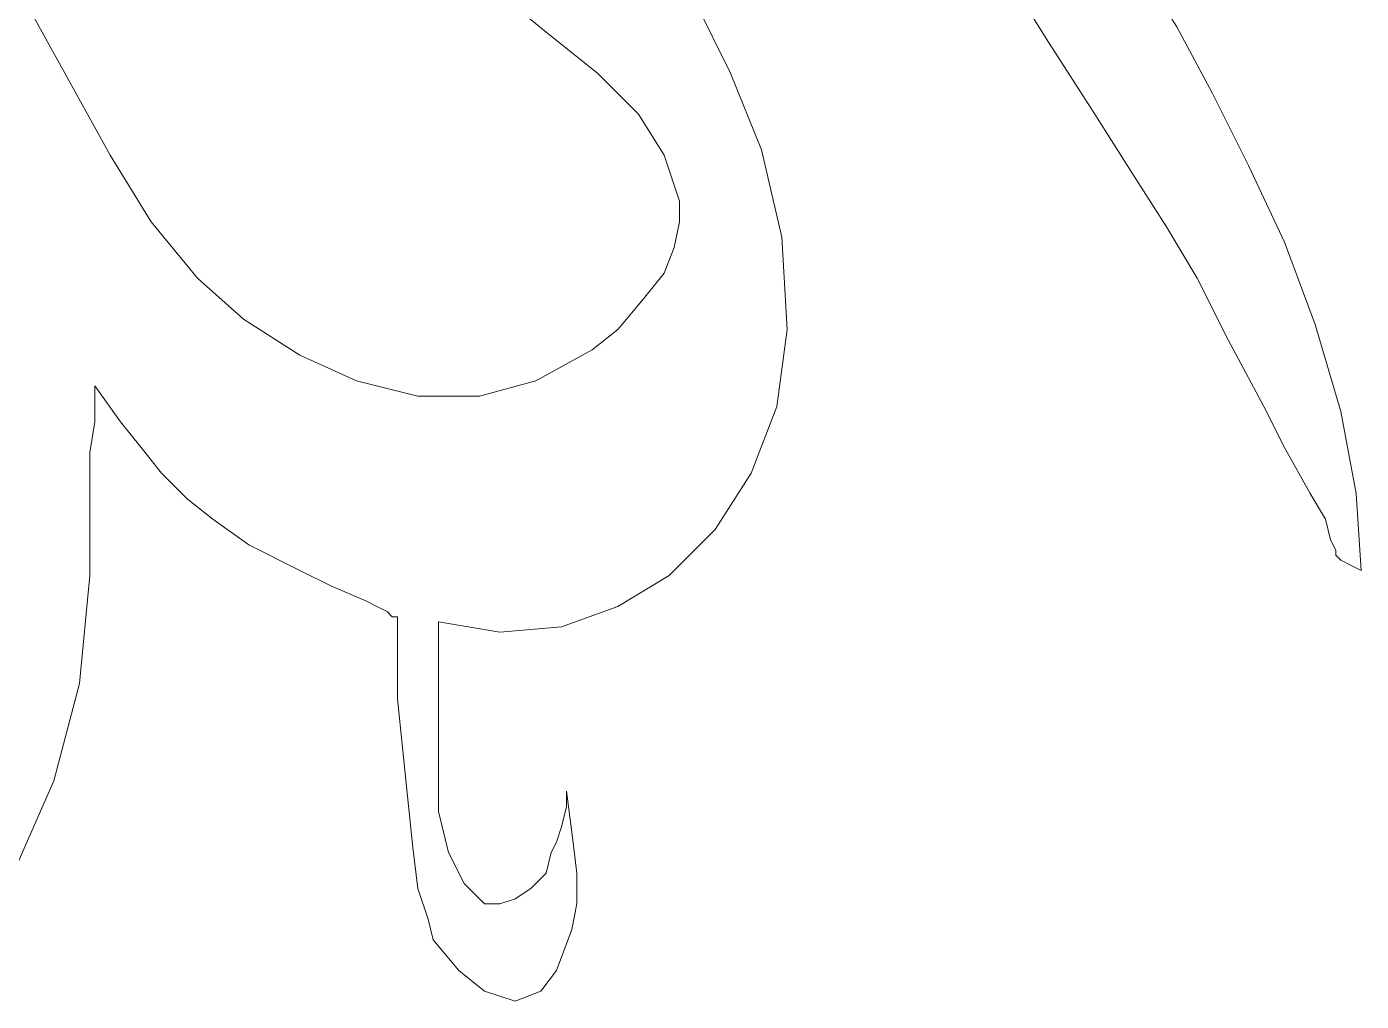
# Model space of a CAD drawing. Header units: centimetres. Extents: x -51 to 51, y -37 to 37.
# Drawn here: x -1.33 to 5.55, y -33.26 to -28.23 of the extents above; entities that cross this region are included whole.
import ezdxf

# ---------------------------------------------------------------- set-up
doc = ezdxf.new("R2010")
doc.units = ezdxf.units.CM
doc.header["$MEASUREMENT"] = 0
doc.layers.add('Layer 1', color=7, linetype='Continuous')

msp = doc.modelspace()

# ---------------------------------------------------------------- linework, layer by layer
at = {"layer": 'Layer 1', "lineweight": 9}
for points, knots in [([(-2.16747, -26.75364), (-2.16747, -26.75364), (-1.92954, -27.07088), (-1.92954, -27.07088), (-1.92954, -27.07088), (-1.92954, -27.07088), (-1.71805, -27.44099), (-1.71805, -27.44099), (-1.71805, -27.44099), (-1.71805, -27.44099), (-1.29506, -28.18121), (-1.29506, -28.18121), (-1.29506, -28.18121), (-1.29506, -28.18121), (-0.89852, -28.895), (-0.89852, -28.895), (-0.89852, -28.895), (-0.89852, -28.895), (-0.68702, -29.23867), (-0.68702, -29.23867), (-0.68702, -29.23867), (-0.68702, -29.23867), (-0.4491, -29.52947), (-0.4491, -29.52947)], [0, 0, 0, 0, 0.1428571, 0.1428571, 0.1428571, 0.1428571, 0.2857143, 0.2857143, 0.2857143, 0.2857143, 0.4285714, 0.4285714, 0.4285714, 0.4285714, 0.5714286, 0.5714286, 0.5714286, 0.5714286, 0.7142857, 0.7142857, 0.7142857, 0.7142857, 1, 1, 1, 1]), ([(1.03135, -26.9387), (1.03135, -26.9387), (1.61295, -27.49386), (1.61295, -27.49386), (1.61295, -27.49386), (1.61295, -27.49386), (1.87731, -27.78467), (1.87731, -27.78467), (1.87731, -27.78467), (1.87731, -27.78467), (2.11524, -28.1019), (2.11524, -28.1019), (2.11524, -28.1019), (2.11524, -28.1019), (2.3003, -28.47201), (2.3003, -28.47201), (2.3003, -28.47201), (2.3003, -28.47201), (2.45892, -28.86856), (2.45892, -28.86856), (2.45892, -28.86856), (2.45892, -28.86856), (2.56466, -29.31798), (2.56466, -29.31798), (2.56466, -29.31798), (2.56466, -29.31798), (2.5911, -29.79384), (2.5911, -29.79384)], [0, 0, 0, 0, 0.125, 0.125, 0.125, 0.125, 0.25, 0.25, 0.25, 0.25, 0.375, 0.375, 0.375, 0.375, 0.5, 0.5, 0.5, 0.5, 0.625, 0.625, 0.625, 0.625, 0.75, 0.75, 0.75, 0.75, 1, 1, 1, 1]), ([(1.85088, -29.63522), (1.85088, -29.63522), (1.95662, -29.50304), (1.95662, -29.50304), (1.95662, -29.50304), (1.95662, -29.50304), (2.0095, -29.37085), (2.0095, -29.37085), (2.0095, -29.37085), (2.0095, -29.37085), (2.03593, -29.23867), (2.03593, -29.23867), (2.03593, -29.23867), (2.03593, -29.23867), (2.03593, -29.13293), (2.03593, -29.13293), (2.03593, -29.13293), (2.03593, -29.13293), (1.95662, -28.895), (1.95662, -28.895), (1.95662, -28.895), (1.95662, -28.895), (1.82444, -28.68351), (1.82444, -28.68351), (1.82444, -28.68351), (1.82444, -28.68351), (1.61295, -28.47201), (1.61295, -28.47201), (1.61295, -28.47201), (1.61295, -28.47201), (1.34858, -28.26052), (1.34858, -28.26052), (1.34858, -28.26052), (1.34858, -28.26052), (1.05778, -28.02259), (1.05778, -28.02259), (1.05778, -28.02259), (1.05778, -28.02259), (0.76698, -27.75823), (0.76698, -27.75823)], [0, 0, 0, 0, 0.0909091, 0.0909091, 0.0909091, 0.0909091, 0.1818182, 0.1818182, 0.1818182, 0.1818182, 0.2727273, 0.2727273, 0.2727273, 0.2727273, 0.3636364, 0.3636364, 0.3636364, 0.3636364, 0.4545455, 0.4545455, 0.4545455, 0.4545455, 0.5454545, 0.5454545, 0.5454545, 0.5454545, 0.6363636, 0.6363636, 0.6363636, 0.6363636, 0.7272727, 0.7272727, 0.7272727, 0.7272727, 0.8181818, 0.8181818, 0.8181818, 0.8181818, 1, 1, 1, 1]), ([(5.28762, -30.63981), (5.28762, -30.63981), (5.15544, -30.40188), (5.15544, -30.40188), (5.15544, -30.40188), (5.15544, -30.40188), (5.04969, -30.19039), (5.04969, -30.19039), (5.04969, -30.19039), (5.04969, -30.19039), (4.86464, -29.84671), (4.86464, -29.84671), (4.86464, -29.84671), (4.86464, -29.84671), (4.70602, -29.52947), (4.70602, -29.52947), (4.70602, -29.52947), (4.70602, -29.52947), (4.5474, -29.26511), (4.5474, -29.26511), (4.5474, -29.26511), (4.5474, -29.26511), (4.36234, -28.97431), (4.36234, -28.97431), (4.36234, -28.97431), (4.36234, -28.97431), (4.17729, -28.68351), (4.17729, -28.68351), (4.17729, -28.68351), (4.17729, -28.68351), (3.93936, -28.31339), (3.93936, -28.31339), (3.93936, -28.31339), (3.93936, -28.31339), (3.80718, -28.1019), (3.80718, -28.1019), (3.80718, -28.1019), (3.80718, -28.1019), (3.64856, -27.86397), (3.64856, -27.86397)], [0, 0, 0, 0, 0.0909091, 0.0909091, 0.0909091, 0.0909091, 0.1818182, 0.1818182, 0.1818182, 0.1818182, 0.2727273, 0.2727273, 0.2727273, 0.2727273, 0.3636364, 0.3636364, 0.3636364, 0.3636364, 0.4545455, 0.4545455, 0.4545455, 0.4545455, 0.5454545, 0.5454545, 0.5454545, 0.5454545, 0.6363636, 0.6363636, 0.6363636, 0.6363636, 0.7272727, 0.7272727, 0.7272727, 0.7272727, 0.8181818, 0.8181818, 0.8181818, 0.8181818, 1, 1, 1, 1]), ([(4.41522, -27.94328), (4.41522, -27.94328), (4.60027, -28.23409), (4.60027, -28.23409), (4.60027, -28.23409), (4.60027, -28.23409), (4.78533, -28.57776), (4.78533, -28.57776), (4.78533, -28.57776), (4.78533, -28.57776), (4.97038, -28.94787), (4.97038, -28.94787), (4.97038, -28.94787), (4.97038, -28.94787), (5.15544, -29.34442), (5.15544, -29.34442), (5.15544, -29.34442), (5.15544, -29.34442), (5.31406, -29.7674), (5.31406, -29.7674), (5.31406, -29.7674), (5.31406, -29.7674), (5.44624, -30.21682), (5.44624, -30.21682), (5.44624, -30.21682), (5.44624, -30.21682), (5.52555, -30.63981), (5.52555, -30.63981), (5.52555, -30.63981), (5.52555, -30.63981), (5.55198, -31.03635), (5.55198, -31.03635)], [0, 0, 0, 0, 0.1111111, 0.1111111, 0.1111111, 0.1111111, 0.2222222, 0.2222222, 0.2222222, 0.2222222, 0.3333333, 0.3333333, 0.3333333, 0.3333333, 0.4444444, 0.4444444, 0.4444444, 0.4444444, 0.5555556, 0.5555556, 0.5555556, 0.5555556, 0.6666667, 0.6666667, 0.6666667, 0.6666667, 0.7777778, 0.7777778, 0.7777778, 0.7777778, 1, 1, 1, 1]), ([(-0.4491, -29.52947), (-0.4491, -29.52947), (-0.21117, -29.74096), (-0.21117, -29.74096), (-0.21117, -29.74096), (-0.21117, -29.74096), (0.07963, -29.92602), (0.07963, -29.92602), (0.07963, -29.92602), (0.07963, -29.92602), (0.37043, -30.0582), (0.37043, -30.0582), (0.37043, -30.0582), (0.37043, -30.0582), (0.68767, -30.13751), (0.68767, -30.13751), (0.68767, -30.13751), (0.68767, -30.13751), (1.00491, -30.13751), (1.00491, -30.13751), (1.00491, -30.13751), (1.00491, -30.13751), (1.29571, -30.0582), (1.29571, -30.0582), (1.29571, -30.0582), (1.29571, -30.0582), (1.58651, -29.89958), (1.58651, -29.89958), (1.58651, -29.89958), (1.58651, -29.89958), (1.71869, -29.79384), (1.71869, -29.79384), (1.71869, -29.79384), (1.71869, -29.79384), (1.85088, -29.63522), (1.85088, -29.63522)], [0, 0, 0, 0, 0.1, 0.1, 0.1, 0.1, 0.2, 0.2, 0.2, 0.2, 0.3, 0.3, 0.3, 0.3, 0.4, 0.4, 0.4, 0.4, 0.5, 0.5, 0.5, 0.5, 0.6, 0.6, 0.6, 0.6, 0.7, 0.7, 0.7, 0.7, 0.8, 0.8, 0.8, 0.8, 1, 1, 1, 1]), ([(2.5911, -29.79384), (2.5911, -29.79384), (2.53823, -30.19039), (2.53823, -30.19039), (2.53823, -30.19039), (2.53823, -30.19039), (2.40604, -30.53406), (2.40604, -30.53406), (2.40604, -30.53406), (2.40604, -30.53406), (2.22099, -30.82486), (2.22099, -30.82486), (2.22099, -30.82486), (2.22099, -30.82486), (1.98306, -31.06279), (1.98306, -31.06279), (1.98306, -31.06279), (1.98306, -31.06279), (1.71869, -31.22141), (1.71869, -31.22141), (1.71869, -31.22141), (1.71869, -31.22141), (1.42789, -31.32715), (1.42789, -31.32715), (1.42789, -31.32715), (1.42789, -31.32715), (1.11066, -31.35359), (1.11066, -31.35359), (1.11066, -31.35359), (1.11066, -31.35359), (0.79342, -31.30072), (0.79342, -31.30072)], [0, 0, 0, 0, 0.1111111, 0.1111111, 0.1111111, 0.1111111, 0.2222222, 0.2222222, 0.2222222, 0.2222222, 0.3333333, 0.3333333, 0.3333333, 0.3333333, 0.4444444, 0.4444444, 0.4444444, 0.4444444, 0.5555556, 0.5555556, 0.5555556, 0.5555556, 0.6666667, 0.6666667, 0.6666667, 0.6666667, 0.7777778, 0.7777778, 0.7777778, 0.7777778, 1, 1, 1, 1]), ([(-0.97783, -30.08464), (-0.97783, -30.08464), (-0.97783, -30.16395), (-0.97783, -30.16395), (-0.97783, -30.16395), (-0.97783, -30.16395), (-0.97783, -30.26969), (-0.97783, -30.26969), (-0.97783, -30.26969), (-0.97783, -30.26969), (-1.00426, -30.42831), (-1.00426, -30.42831), (-1.00426, -30.42831), (-1.00426, -30.42831), (-1.00426, -30.61337), (-1.00426, -30.61337), (-1.00426, -30.61337), (-1.00426, -30.61337), (-1.00426, -30.82486), (-1.00426, -30.82486), (-1.00426, -30.82486), (-1.00426, -30.82486), (-1.00426, -31.06279), (-1.00426, -31.06279), (-1.00426, -31.06279), (-1.00426, -31.06279), (-1.05714, -31.61796), (-1.05714, -31.61796)], [0, 0, 0, 0, 0.125, 0.125, 0.125, 0.125, 0.25, 0.25, 0.25, 0.25, 0.375, 0.375, 0.375, 0.375, 0.5, 0.5, 0.5, 0.5, 0.625, 0.625, 0.625, 0.625, 0.75, 0.75, 0.75, 0.75, 1, 1, 1, 1]), ([(0.42331, -31.19497), (0.42331, -31.19497), (0.23825, -31.11566), (0.23825, -31.11566), (0.23825, -31.11566), (0.23825, -31.11566), (0.07963, -31.03635), (0.07963, -31.03635), (0.07963, -31.03635), (0.07963, -31.03635), (-0.18473, -30.90417), (-0.18473, -30.90417), (-0.18473, -30.90417), (-0.18473, -30.90417), (-0.36979, -30.77199), (-0.36979, -30.77199), (-0.36979, -30.77199), (-0.36979, -30.77199), (-0.50197, -30.66624), (-0.50197, -30.66624), (-0.50197, -30.66624), (-0.50197, -30.66624), (-0.63415, -30.53406), (-0.63415, -30.53406), (-0.63415, -30.53406), (-0.63415, -30.53406), (-0.7399, -30.40188), (-0.7399, -30.40188), (-0.7399, -30.40188), (-0.7399, -30.40188), (-0.84564, -30.26969), (-0.84564, -30.26969), (-0.84564, -30.26969), (-0.84564, -30.26969), (-0.97783, -30.08464), (-0.97783, -30.08464)], [0, 0, 0, 0, 0.1, 0.1, 0.1, 0.1, 0.2, 0.2, 0.2, 0.2, 0.3, 0.3, 0.3, 0.3, 0.4, 0.4, 0.4, 0.4, 0.5, 0.5, 0.5, 0.5, 0.6, 0.6, 0.6, 0.6, 0.7, 0.7, 0.7, 0.7, 0.8, 0.8, 0.8, 0.8, 1, 1, 1, 1]), ([(5.55198, -31.03635), (5.55198, -31.03635), (5.49911, -31.00992), (5.49911, -31.00992), (5.49911, -31.00992), (5.49911, -31.00992), (5.44624, -30.98348), (5.44624, -30.98348), (5.44624, -30.98348), (5.44624, -30.98348), (5.4198, -30.95704), (5.4198, -30.95704), (5.4198, -30.95704), (5.4198, -30.95704), (5.4198, -30.93061), (5.4198, -30.93061), (5.4198, -30.93061), (5.4198, -30.93061), (5.39337, -30.87773), (5.39337, -30.87773), (5.39337, -30.87773), (5.39337, -30.87773), (5.36693, -30.77199), (5.36693, -30.77199), (5.36693, -30.77199), (5.36693, -30.77199), (5.28762, -30.63981), (5.28762, -30.63981)], [0, 0, 0, 0, 0.125, 0.125, 0.125, 0.125, 0.25, 0.25, 0.25, 0.25, 0.375, 0.375, 0.375, 0.375, 0.5, 0.5, 0.5, 0.5, 0.625, 0.625, 0.625, 0.625, 0.75, 0.75, 0.75, 0.75, 1, 1, 1, 1]), ([(0.58193, -31.27428), (0.58193, -31.27428), (0.55549, -31.27428), (0.55549, -31.27428), (0.55549, -31.27428), (0.55549, -31.27428), (0.52905, -31.24784), (0.52905, -31.24784), (0.52905, -31.24784), (0.52905, -31.24784), (0.47618, -31.22141), (0.47618, -31.22141), (0.47618, -31.22141), (0.47618, -31.22141), (0.42331, -31.19497), (0.42331, -31.19497)], [0, 0, 0, 0, 0.2, 0.2, 0.2, 0.2, 0.4, 0.4, 0.4, 0.4, 0.6, 0.6, 0.6, 0.6, 1, 1, 1, 1]), ([(0.76698, -32.93978), (0.76698, -32.93978), (0.74055, -32.83403), (0.74055, -32.83403), (0.74055, -32.83403), (0.74055, -32.83403), (0.68767, -32.67541), (0.68767, -32.67541), (0.68767, -32.67541), (0.68767, -32.67541), (0.66124, -32.46392), (0.66124, -32.46392), (0.66124, -32.46392), (0.66124, -32.46392), (0.6348, -32.19956), (0.6348, -32.19956), (0.6348, -32.19956), (0.6348, -32.19956), (0.58193, -31.69726), (0.58193, -31.69726), (0.58193, -31.69726), (0.58193, -31.69726), (0.58193, -31.45934), (0.58193, -31.45934), (0.58193, -31.45934), (0.58193, -31.45934), (0.58193, -31.27428), (0.58193, -31.27428)], [0, 0, 0, 0, 0.125, 0.125, 0.125, 0.125, 0.25, 0.25, 0.25, 0.25, 0.375, 0.375, 0.375, 0.375, 0.5, 0.5, 0.5, 0.5, 0.625, 0.625, 0.625, 0.625, 0.75, 0.75, 0.75, 0.75, 1, 1, 1, 1]), ([(0.79342, -31.30072), (0.79342, -31.30072), (0.79342, -31.51221), (0.79342, -31.51221), (0.79342, -31.51221), (0.79342, -31.51221), (0.79342, -31.75014), (0.79342, -31.75014), (0.79342, -31.75014), (0.79342, -31.75014), (0.79342, -32.0145), (0.79342, -32.0145), (0.79342, -32.0145), (0.79342, -32.0145), (0.79342, -32.27887), (0.79342, -32.27887), (0.79342, -32.27887), (0.79342, -32.27887), (0.84629, -32.49036), (0.84629, -32.49036), (0.84629, -32.49036), (0.84629, -32.49036), (0.9256, -32.64898), (0.9256, -32.64898), (0.9256, -32.64898), (0.9256, -32.64898), (1.03135, -32.75472), (1.03135, -32.75472), (1.03135, -32.75472), (1.03135, -32.75472), (1.11066, -32.75472), (1.11066, -32.75472), (1.11066, -32.75472), (1.11066, -32.75472), (1.18997, -32.72829), (1.18997, -32.72829)], [0, 0, 0, 0, 0.1, 0.1, 0.1, 0.1, 0.2, 0.2, 0.2, 0.2, 0.3, 0.3, 0.3, 0.3, 0.4, 0.4, 0.4, 0.4, 0.5, 0.5, 0.5, 0.5, 0.6, 0.6, 0.6, 0.6, 0.7, 0.7, 0.7, 0.7, 0.8, 0.8, 0.8, 0.8, 1, 1, 1, 1]), ([(-1.05714, -31.61796), (-1.05714, -31.61796), (-1.18932, -32.12025), (-1.18932, -32.12025), (-1.18932, -32.12025), (-1.18932, -32.12025), (-1.37437, -32.54323), (-1.37437, -32.54323), (-1.37437, -32.54323), (-1.37437, -32.54323), (-1.50656, -32.75472), (-1.50656, -32.75472), (-1.50656, -32.75472), (-1.50656, -32.75472), (-1.63874, -32.91334), (-1.63874, -32.91334), (-1.63874, -32.91334), (-1.63874, -32.91334), (-1.77092, -33.04553), (-1.77092, -33.04553), (-1.77092, -33.04553), (-1.77092, -33.04553), (-1.92954, -33.12483), (-1.92954, -33.12483)], [0, 0, 0, 0, 0.1428571, 0.1428571, 0.1428571, 0.1428571, 0.2857143, 0.2857143, 0.2857143, 0.2857143, 0.4285714, 0.4285714, 0.4285714, 0.4285714, 0.5714286, 0.5714286, 0.5714286, 0.5714286, 0.7142857, 0.7142857, 0.7142857, 0.7142857, 1, 1, 1, 1]), ([(1.45433, -32.17312), (1.45433, -32.17312), (1.48077, -32.38461), (1.48077, -32.38461), (1.48077, -32.38461), (1.48077, -32.38461), (1.5072, -32.5961), (1.5072, -32.5961), (1.5072, -32.5961), (1.5072, -32.5961), (1.5072, -32.75472), (1.5072, -32.75472), (1.5072, -32.75472), (1.5072, -32.75472), (1.48077, -32.88691), (1.48077, -32.88691), (1.48077, -32.88691), (1.48077, -32.88691), (1.40146, -33.0984), (1.40146, -33.0984), (1.40146, -33.0984), (1.40146, -33.0984), (1.32215, -33.20414), (1.32215, -33.20414), (1.32215, -33.20414), (1.32215, -33.20414), (1.18997, -33.25702), (1.18997, -33.25702), (1.18997, -33.25702), (1.18997, -33.25702), (1.03135, -33.20414), (1.03135, -33.20414), (1.03135, -33.20414), (1.03135, -33.20414), (0.89916, -33.0984), (0.89916, -33.0984), (0.89916, -33.0984), (0.89916, -33.0984), (0.76698, -32.93978), (0.76698, -32.93978)], [0, 0, 0, 0, 0.0909091, 0.0909091, 0.0909091, 0.0909091, 0.1818182, 0.1818182, 0.1818182, 0.1818182, 0.2727273, 0.2727273, 0.2727273, 0.2727273, 0.3636364, 0.3636364, 0.3636364, 0.3636364, 0.4545455, 0.4545455, 0.4545455, 0.4545455, 0.5454545, 0.5454545, 0.5454545, 0.5454545, 0.6363636, 0.6363636, 0.6363636, 0.6363636, 0.7272727, 0.7272727, 0.7272727, 0.7272727, 0.8181818, 0.8181818, 0.8181818, 0.8181818, 1, 1, 1, 1]), ([(1.37502, -32.49036), (1.37502, -32.49036), (1.37502, -32.49036), (1.37502, -32.49036), (1.37502, -32.49036), (1.37502, -32.49036), (1.40146, -32.43749), (1.40146, -32.43749), (1.40146, -32.43749), (1.40146, -32.43749), (1.42789, -32.35818), (1.42789, -32.35818), (1.42789, -32.35818), (1.42789, -32.35818), (1.45433, -32.25243), (1.45433, -32.25243), (1.45433, -32.25243), (1.45433, -32.25243), (1.45433, -32.22599), (1.45433, -32.22599), (1.45433, -32.22599), (1.45433, -32.22599), (1.45433, -32.19956), (1.45433, -32.19956)], [0, 0, 0, 0, 0.1428571, 0.1428571, 0.1428571, 0.1428571, 0.2857143, 0.2857143, 0.2857143, 0.2857143, 0.4285714, 0.4285714, 0.4285714, 0.4285714, 0.5714286, 0.5714286, 0.5714286, 0.5714286, 0.7142857, 0.7142857, 0.7142857, 0.7142857, 1, 1, 1, 1]), ([(1.45433, -32.19956), (1.45433, -32.19956), (1.45433, -32.19956), (1.45433, -32.19956), (1.45433, -32.19956), (1.45433, -32.19956), (1.45433, -32.17312), (1.45433, -32.17312)], [0, 0, 0, 0, 0.3333333, 0.3333333, 0.3333333, 0.3333333, 1, 1, 1, 1]), ([(1.18997, -32.72829), (1.18997, -32.72829), (1.26927, -32.67541), (1.26927, -32.67541), (1.26927, -32.67541), (1.26927, -32.67541), (1.29571, -32.64898), (1.29571, -32.64898), (1.29571, -32.64898), (1.29571, -32.64898), (1.34858, -32.5961), (1.34858, -32.5961), (1.34858, -32.5961), (1.34858, -32.5961), (1.37502, -32.49036), (1.37502, -32.49036)], [0, 0, 0, 0, 0.2, 0.2, 0.2, 0.2, 0.4, 0.4, 0.4, 0.4, 0.6, 0.6, 0.6, 0.6, 1, 1, 1, 1])]:
    msp.add_open_spline(points, degree=3, knots=knots, dxfattribs=at)

doc.saveas('drawing.dxf')
